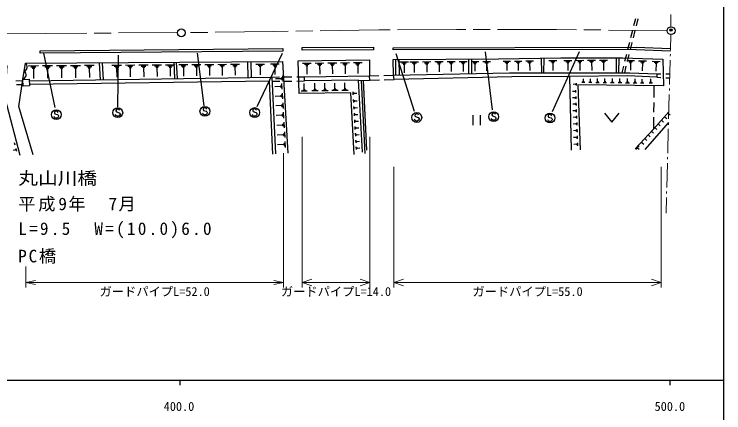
# Model space of a CAD drawing. Units: millimetres, scale not verified. Extents: x 40000 to 680000, y 20000 to 380000.
# Drawn here: x 434218 to 579000, y 198357 to 279633 of the extents above; entities that cross this region are included whole.
import ezdxf
from ezdxf.enums import TextEntityAlignment as Align

# ---------------------------------------------------------------- set-up
doc = ezdxf.new("R2010")
doc.units = ezdxf.units.MM
doc.header["$LTSCALE"] = 1000
doc.header["$PDMODE"] = 32
doc.header["$PDSIZE"] = 500
doc.linetypes.add('CHAIN', pattern=[18.5, 12, -1.5, 3.5, -1.5])
for name, color, linetype, lineweight in [('M-BGD', 7, 'Continuous', 25), ('M-BMK', 2, 'CHAIN', 13), ('M-BMK-HTXT', 7, 'Continuous', 13), ('M-BMK-SRVR', 3, 'Continuous', 25), ('M-STR-HTXT', 7, 'Continuous', 13), ('M-STR-STRC', 7, 'Continuous', 25), ('M-TTL-BAND', 7, 'Continuous', 25)]:
    doc.layers.add(name, color=color, linetype=linetype, lineweight=lineweight)
doc.layers.add('M-OTRS', color=6, linetype='Continuous')
doc.styles.add('ＭＳ ゴシック', font='')
doc.styles.get('ＭＳ ゴシック').set_extended_font_data('MS Gothic')

msp = doc.modelspace()

# ---------------------------------------------------------------- linework, layer by layer
at = {"layer": 'M-BGD'}
for p, q in [((560972, 278709), (560603, 277255)), ((561188, 277259), (561556, 278713)), ((560356, 276286), (559987, 274832)), ((560576, 274835), (560943, 276289)), ((559741, 273863), (559371, 272409)), ((559964, 272411), (560331, 273865)), ((511551, 272790), (561143, 272913)), ((561143, 272913), (568123, 272648)), ((561144, 272457), (568110, 272174)), ((557035, 270752), (557069, 267691)), ((557613, 270754), (557546, 267692)), ((559125, 271440), (558755, 269986)), ((559351, 269987), (559719, 271442)), ((436007, 266347), (436521, 269629)), ((436521, 269629), (489035, 269992)), ((451544, 269733), (451778, 266253)), ((452155, 269737), (452356, 266263)), ((459661, 269289), (461582, 269302)), ((462391, 269308), (464293, 269321)), ((465102, 269326), (466984, 269339)), ((466797, 269838), (466908, 266494)), ((467293, 269842), (467442, 266503)), ((467794, 269345), (469656, 269358)), ((470466, 269364), (472309, 269376)), ((473118, 269382), (474943, 269395)), ((475752, 269400), (477557, 269413)), ((478367, 269418), (480153, 269431)), ((481836, 269942), (481859, 266732)), ((482495, 269947), (482554, 266743)), ((483540, 269454), (485289, 269466)), ((486523, 269492), (488272, 269504)), ((490085, 251293), (489035, 269992)), ((492141, 270133), (506678, 270297)), ((492394, 263456), (492141, 270133)), ((493019, 269643), (494821, 269663)), ((493472, 269423), (494373, 269433)), ((495622, 269672), (497421, 269692)), ((496075, 269452), (496974, 269463)), ((498223, 269701), (500018, 269722)), ((498674, 269482), (499572, 269492)), ((500819, 269731), (502612, 269751)), ((501270, 269512), (502166, 269522)), ((503413, 269760), (505202, 269780)), ((503863, 269541), (504757, 269551)), ((504089, 269320), (504536, 269325)), ((504313, 269323), (504333, 267534)), ((506678, 270297), (506695, 267064)), ((511591, 267170), (511547, 270423)), ((512077, 267180), (512062, 270425)), ((512714, 270428), (512758, 267195)), ((512881, 269901), (514661, 269908)), ((513327, 269680), (514217, 269684)), ((513550, 269459), (513995, 269460)), ((513773, 269460), (513780, 267680)), ((514959, 269937), (516704, 269945)), ((515396, 269721), (516269, 269725)), ((515615, 269504), (516052, 269506)), ((515834, 269505), (515841, 267759)), ((517521, 269948), (519233, 269956)), ((517950, 269736), (518806, 269740)), ((518165, 269523), (518593, 269525)), ((518379, 269524), (518386, 267813)), ((520050, 269959), (521728, 269966)), ((520470, 269751), (521309, 269755)), ((520681, 269542), (521100, 269544)), ((520891, 269543), (520898, 267865)), ((522544, 269970), (524189, 269977)), ((522956, 269766), (523779, 269769)), ((523163, 269561), (523574, 269563)), ((523369, 269562), (523376, 267917)), ((525006, 269980), (526618, 269987)), ((525410, 269781), (526216, 269784)), ((525612, 269580), (526015, 269582)), ((525814, 269581), (525821, 267968)), ((526900, 270488), (526880, 267490)), ((527434, 269991), (529015, 269997)), ((527522, 270491), (527533, 267504)), ((527830, 269795), (528620, 269798)), ((528029, 269598), (528424, 269600)), ((528226, 269599), (528233, 268019)), ((529830, 270001), (531379, 270008)), ((530218, 269809), (530993, 269812)), ((530413, 269616), (530800, 269618)), ((530606, 269617), (530613, 268069)), ((533976, 270030), (535485, 270053)), ((534356, 269847), (535111, 269859)), ((534548, 269661), (534925, 269667)), ((534737, 269664), (534760, 268155)), ((536276, 270066), (537803, 270090)), ((536660, 269881), (537424, 269893)), ((536854, 269693), (537236, 269699)), ((537045, 269696), (537069, 268168)), ((538589, 270102), (540145, 270126)), ((538981, 269914), (539759, 269926)), ((539179, 269722), (539568, 269728)), ((539373, 269725), (539398, 268170)), ((541746, 270652), (541770, 267672)), ((542258, 270660), (542214, 267672)), ((543300, 270176), (544912, 270201)), ((543706, 269981), (544512, 269993)), ((543911, 269782), (544314, 269789)), ((544112, 269786), (544137, 268174)), ((546342, 270216), (547976, 270222)), ((546751, 270014), (547568, 270016)), ((546956, 269810), (547365, 269811)), ((547160, 269811), (547166, 268176)), ((548774, 270225), (550413, 270230)), ((549184, 270021), (550004, 270024)), ((549390, 269817), (549800, 269818)), ((549595, 269817), (549600, 268178)), ((551211, 270233), (552855, 270238)), ((551622, 270028), (552444, 270031)), ((551829, 269824), (552240, 269825)), ((552034, 269824), (552040, 268180)), ((553654, 270241), (555300, 270246)), ((554066, 270036), (554889, 270039)), ((554272, 269831), (554684, 269832)), ((554478, 269832), (554484, 268185)), ((559204, 270226), (560808, 270173)), ((559598, 270013), (560400, 269986)), ((559792, 269805), (560193, 269792)), ((559993, 269799), (559939, 268195)), ((561604, 270147), (563214, 270093)), ((562000, 269932), (562805, 269905)), ((562194, 269724), (562597, 269711)), ((562396, 269717), (562342, 268108)), ((564378, 270061), (565988, 270007)), ((564774, 269846), (565579, 269819)), ((564968, 269638), (565371, 269625)), ((565169, 269632), (565116, 268022)), ((566586, 270481), (566684, 265016)), ((437092, 269133), (439174, 269147)), ((437614, 268876), (438656, 268883)), ((437876, 268618), (438397, 268621)), ((438137, 268619), (438151, 266537)), ((439985, 269153), (442047, 269167)), ((440502, 268899), (441533, 268906)), ((440762, 268643), (441277, 268646)), ((441019, 268644), (441034, 266583)), ((442857, 269173), (444898, 269187)), ((443369, 268921), (444390, 268928)), ((443626, 268668), (444136, 268671)), ((443881, 268669), (443895, 266628)), ((445708, 269192), (447729, 269206)), ((446215, 268943), (447226, 268950)), ((446470, 268692), (446975, 268696)), ((446722, 268694), (446736, 266673)), ((448539, 269212), (450540, 269226)), ((449041, 268965), (450042, 268972)), ((449293, 268717), (449793, 268720)), ((449543, 268719), (449557, 266718)), ((454140, 269251), (456101, 269264)), ((454632, 269009), (455612, 269016)), ((454879, 268766), (455369, 268769)), ((455124, 268767), (455137, 266807)), ((456911, 269270), (458851, 269283)), ((457397, 269031), (458368, 269037)), ((457642, 268790), (458127, 268793)), ((457884, 268791), (457898, 266851)), ((460143, 269052), (461103, 269059)), ((460385, 268814), (460865, 268817)), ((460625, 268815), (460638, 266895)), ((462868, 269073), (463819, 269080)), ((463108, 268837), (463583, 268841)), ((463345, 268839), (463359, 266938)), ((465574, 269095), (466515, 269101)), ((465811, 268861), (466282, 268864)), ((466046, 268863), (466059, 266981)), ((468261, 269116), (469192, 269122)), ((468495, 268884), (468961, 268888)), ((468728, 268886), (468741, 267023)), ((470928, 269136), (471850, 269143)), ((471160, 268908), (471621, 268911)), ((471391, 268909), (471403, 267066)), ((473576, 269157), (474488, 269163)), ((473806, 268931), (474262, 268934)), ((474034, 268932), (474046, 267108)), ((476205, 269178), (477108, 269184)), ((476432, 268953), (476884, 268957)), ((476658, 268955), (476670, 267150)), ((478815, 269198), (479708, 269204)), ((479040, 268976), (479487, 268979)), ((479263, 268978), (479276, 267191)), ((483979, 269238), (484853, 269244)), ((484199, 269021), (484636, 269024)), ((484418, 269023), (484430, 267273)), ((486962, 269277), (487836, 269283)), ((487182, 269059), (487619, 269062)), ((487400, 269061), (487412, 267311)), ((493700, 269200), (494150, 269205)), ((493925, 269202), (493945, 267401)), ((496302, 269230), (496752, 269235)), ((496527, 269233), (496547, 267434)), ((498901, 269260), (499350, 269265)), ((499125, 269263), (499146, 267467)), ((501497, 269290), (501945, 269295)), ((501721, 269293), (501741, 267501)), ((558509, 269017), (558173, 267694)), ((558773, 267696), (559106, 269018)), ((437289, 266023), (486778, 266811)), ((486778, 266811), (488374, 266831)), ((486778, 266811), (487563, 251149)), ((488690, 266488), (487537, 266423)), ((488682, 266632), (488698, 266344)), ((488818, 266785), (488851, 266208)), ((488946, 267081), (489011, 265928)), ((489374, 266843), (490874, 266862)), ((491874, 266875), (493470, 266895)), ((493470, 266895), (506695, 267064)), ((493470, 266017), (493470, 266895)), ((506695, 267064), (508643, 267106)), ((509643, 267128), (511591, 267170)), ((511710, 266326), (511591, 267170)), ((547911, 251910), (547557, 266938)), ((550341, 265842), (550347, 266464)), ((551785, 265833), (551792, 266477)), ((553252, 265823), (553259, 266491)), ((554743, 265814), (554750, 266504)), ((556257, 265804), (556265, 266518)), ((557796, 265794), (557804, 266532)), ((559359, 265783), (559367, 266546)), ((560881, 265757), (560889, 266480)), ((562365, 265732), (562372, 266415)), ((564083, 265764), (564090, 266448)), ((565349, 267498), (565319, 266787)), ((565319, 266787), (566141, 266738)), ((565349, 267498), (566166, 267490)), ((567139, 266678), (567960, 266628)), ((567166, 267480), (567983, 267472)), ((434546, 266078), (436013, 266082)), ((434670, 265275), (436032, 265289)), ((486820, 265976), (488395, 265986)), ((488523, 265045), (488539, 264757)), ((488659, 265197), (488692, 264621)), ((488787, 265494), (488852, 264341)), ((489395, 265992), (490895, 266001)), ((491895, 266007), (493470, 266017)), ((493387, 264242), (493371, 265480)), ((504479, 266173), (493470, 266017)), ((495588, 264308), (495571, 265547)), ((497628, 264335), (497611, 265575)), ((499669, 264363), (499653, 265604)), ((501712, 264390), (501696, 265633)), ((505287, 251503), (504479, 266173)), ((505004, 266148), (505766, 251207)), ((506144, 251940), (505481, 266160)), ((506748, 266192), (508729, 266245)), ((509729, 266272), (511710, 266326)), ((548736, 265341), (548236, 265323)), ((548731, 265466), (548741, 265216)), ((548852, 265596), (548870, 265096)), ((566684, 265016), (549206, 265199)), ((549206, 265199), (549694, 251960)), ((550650, 265684), (550028, 265690)), ((550496, 265841), (550185, 265844)), ((552105, 265668), (551461, 265675)), ((551946, 265831), (551624, 265835)), ((553584, 265653), (552917, 265660)), ((553419, 265822), (553085, 265825)), ((555086, 265637), (554396, 265644)), ((554915, 265812), (554570, 265815)), ((556613, 265621), (555898, 265629)), ((556436, 265802), (556079, 265805)), ((558163, 265605), (557425, 265613)), ((557981, 265792), (557611, 265795)), ((559738, 265588), (558975, 265596)), ((559550, 265781), (559168, 265785)), ((561241, 265573), (560518, 265580)), ((561062, 265755), (560701, 265759)), ((562705, 265557), (562021, 265564)), ((562536, 265730), (562194, 265734)), ((564423, 265590), (563739, 265597)), ((564254, 265762), (563912, 265766)), ((564722, 265036), (564700, 262627)), ((488531, 264901), (487378, 264836)), ((488896, 263546), (488962, 262384)), ((502885, 263595), (492394, 263456)), ((494010, 263940), (492772, 263924)), ((493699, 264091), (493080, 264083)), ((493542, 264244), (493232, 264240)), ((496211, 264007), (494972, 263990)), ((495899, 264157), (495280, 264149)), ((495742, 264310), (495433, 264306)), ((498252, 264034), (497012, 264017)), ((497940, 264184), (497320, 264176)), ((497783, 264337), (497473, 264333)), ((500294, 264060), (499052, 264044)), ((499982, 264212), (499361, 264203)), ((499824, 264365), (499514, 264361)), ((502338, 264087), (501095, 264071)), ((502025, 264239), (501404, 264230)), ((501868, 264392), (501557, 264388)), ((503602, 251055), (502885, 263595)), ((503396, 263203), (503363, 263786)), ((503534, 263357), (503517, 263649)), ((503525, 263503), (504108, 263536)), ((548629, 263895), (548129, 263876)), ((548624, 264020), (548634, 263770)), ((548745, 264149), (548763, 263649)), ((488638, 262949), (487476, 262884)), ((488630, 263094), (488647, 262803)), ((488767, 263248), (488800, 262666)), ((503498, 261638), (503465, 262220)), ((503635, 261791), (503618, 262083)), ((548673, 262595), (548160, 262576)), ((548669, 262724), (548678, 262467)), ((548792, 262857), (548811, 262343)), ((488746, 260987), (487574, 260921)), ((488738, 261134), (488754, 260841)), ((488876, 261288), (488909, 260702)), ((489006, 261590), (489072, 260418)), ((503577, 260260), (503543, 260840)), ((503627, 261937), (504209, 261970)), ((503713, 260413), (503697, 260703)), ((548718, 261282), (548191, 261262)), ((548714, 261414), (548723, 261150)), ((548841, 261551), (548860, 261023)), ((564690, 261627), (564672, 259627)), ((488846, 259164), (488863, 258868)), ((488986, 259320), (489019, 258729)), ((489117, 259624), (489183, 258442)), ((503655, 258884), (503622, 259462)), ((503705, 260558), (504285, 260591)), ((503791, 259037), (503775, 259326)), ((503783, 259181), (504361, 259214)), ((548764, 259955), (548222, 259935)), ((548759, 260090), (548769, 259819)), ((548889, 260230), (548909, 259689)), ((554631, 259433), (556131, 257633)), ((556131, 257633), (557631, 259433)), ((567665, 259285), (567799, 259433)), ((567732, 259359), (568030, 259092)), ((488854, 259016), (487673, 258950)), ((503734, 257511), (503701, 258086)), ((503869, 257663), (503853, 257951)), ((503861, 257807), (504437, 257840)), ((527796, 259027), (527796, 257027)), ((529296, 259027), (529296, 257027)), ((548810, 258613), (548254, 258593)), ((548805, 258752), (548815, 258474)), ((548938, 258896), (548959, 258341)), ((564663, 258628), (564641, 256219)), ((566327, 257798), (566461, 257947)), ((566394, 257873), (566692, 257605)), ((566996, 258542), (567130, 258690)), ((567063, 258616), (567361, 258348)), ((488963, 257036), (487772, 256969)), ((488955, 257185), (488972, 256887)), ((489095, 257342), (489129, 256746)), ((489228, 257648), (489294, 256457)), ((503812, 256139), (503779, 256713)), ((503947, 256291), (503931, 256578)), ((503939, 256434), (504513, 256467)), ((548856, 257258), (548286, 257237)), ((548851, 257401), (548861, 257115)), ((548988, 257548), (549009, 256978)), ((567715, 257559), (562906, 252053)), ((564990, 256312), (565123, 256460)), ((565056, 256386), (565354, 256118)), ((565659, 257055), (565792, 257204)), ((565725, 257129), (566023, 256862)), ((489072, 255046), (487872, 254978)), ((489064, 255196), (489081, 254896)), ((489206, 255354), (489239, 254754)), ((489339, 255663), (489406, 254462)), ((503890, 254771), (503858, 255342)), ((504025, 254922), (504009, 255207)), ((504017, 255064), (504588, 255097)), ((548903, 255888), (548318, 255867)), ((548898, 256034), (548908, 255742)), ((549038, 256186), (549060, 255601)), ((563640, 254836), (563775, 254983)), ((563707, 254910), (564002, 254639)), ((564316, 255573), (564451, 255720)), ((564383, 255646), (564678, 255376)), ((434231, 253502), (434362, 253001)), ((489451, 253668), (489519, 252458)), ((503968, 253404), (503936, 253973)), ((504102, 253554), (504086, 253839)), ((504094, 253697), (504663, 253729)), ((548950, 254504), (548351, 254482)), ((548945, 254654), (548956, 254354)), ((549089, 254809), (549111, 254210)), ((549140, 253418), (549163, 252803)), ((562288, 253362), (562423, 253509)), ((562355, 253436), (562650, 253165)), ((562964, 254099), (563099, 254246)), ((563031, 254173), (563326, 253902)), ((434508, 251944), (434020, 251817)), ((434476, 252066), (434540, 251822)), ((434566, 252220), (434693, 251732)), ((489182, 253046), (487972, 252978)), ((489174, 253198), (489191, 252895)), ((489317, 253357), (489351, 252752)), ((504046, 252039), (504014, 252606)), ((504180, 252189), (504164, 252473)), ((504172, 252331), (504739, 252363)), ((548998, 253105), (548384, 253082)), ((548993, 253258), (549004, 252951)), ((561071, 252036), (561747, 252772)), ((561409, 252404), (561704, 252134))]:
    msp.add_line(p, q, dxfattribs=at)
for points in [[(439512, 272191), (488995, 272621), (488999, 272121), (439517, 271691)], [(492943, 272813), (507540, 272905), (507544, 272361), (492946, 272269)], [(436007, 266347), (437281, 266376), (437313, 265007), (436039, 264978)]]:
    msp.add_lwpolyline(points, close=True, dxfattribs=at)
for points in [[(561144, 272457), (511552, 272334), (511551, 272790)], [(511547, 270423), (533009, 270515), (545757, 270715), (558313, 270756), (566586, 270481)], [(435447, 250825), (432395, 262515), (432773, 269144)], [(504479, 266173), (505004, 266148), (506748, 266192), (506695, 267064)], [(511591, 267170), (535301, 267667), (552747, 267681), (559847, 267698), (565349, 267498)], [(547557, 266938), (535726, 266894), (511710, 266326)], [(565319, 266787), (559363, 267046), (547557, 266938)], [(438075, 250985), (435172, 260843), (436007, 266347)], [(486976, 251112), (486337, 265961), (437305, 265321)], [(567773, 259699), (564641, 256219), (560941, 252186)]]:
    msp.add_lwpolyline(points, dxfattribs=at)
for centre in [(435958, 268876), (435701, 267235)]:
    msp.add_arc(centre, 940, 289.00028, 53.19059, dxfattribs=at)
at = {"layer": 'M-BMK'}
for points in [[(467525, 275876), (440634, 275717), (397757, 275258), (368467, 275079)], [(567442, 276295), (544860, 276514), (524434, 276513), (508647, 276416), (487201, 276116), (469123, 275869)]]:
    msp.add_lwpolyline(points, dxfattribs=at)
at = {"layer": 'M-BMK-HTXT'}
for p, q in [((568205, 279588), (568169, 277071)), ((568199, 275476), (568113, 272269)), ((568091, 271469), (568080, 271069)), ((568059, 270270), (567924, 265272)), ((567902, 264472), (567891, 264072)), ((567870, 263272), (567735, 258274)), ((567681, 256275), (567546, 251277)), ((567713, 257474), (567702, 257075)), ((567524, 250477), (567513, 250077)), ((567492, 249277), (567357, 244279)), ((567335, 243479), (567324, 243080)), ((567303, 242280), (567216, 239073))]:
    msp.add_line(p, q, dxfattribs=at)
at = {"layer": 'M-BMK-SRVR'}
for centre in [(468324, 275831), (568242, 276275)]:
    msp.add_circle(centre, 800, dxfattribs=at)
at = {"layer": 'M-OTRS'}
msp.add_point((568247, 276391), dxfattribs=at)
at = {"layer": 'M-STR-HTXT'}
for p, q in [((492962, 254599), (492962, 223918)), ((506797, 254599), (506797, 223918)), ((489182, 251316), (489182, 223918)), ((511664, 248532), (511664, 223918)), ((566245, 248532), (566245, 223918)), ((436580, 228207), (436580, 223918)), ((436580, 224918), (438580, 225318)), ((436580, 224918), (489182, 224918)), ((436580, 224918), (438580, 224518)), ((489182, 224918), (487182, 225318)), ((489182, 224918), (487182, 224518)), ((492962, 224918), (494962, 225585)), ((492962, 224918), (506797, 224918)), ((492962, 224918), (494962, 224252)), ((506797, 224918), (504797, 225585)), ((506797, 224918), (504797, 224252)), ((511664, 224918), (513664, 225585)), ((511664, 224918), (566245, 224918)), ((511664, 224918), (513664, 224252)), ((566245, 224918), (564245, 225585)), ((566245, 224918), (564245, 224252))]:
    msp.add_line(p, q, dxfattribs=at)
at = {"layer": 'M-STR-STRC'}
for p, q in [((440177, 271696), (442530, 260619)), ((455406, 271254), (455314, 260685)), ((471538, 271698), (472885, 260968)), ((488889, 271643), (483709, 260745)), ((512087, 271620), (515809, 259839)), ((531804, 260124), (530348, 271934)), ((544033, 259776), (549586, 272049)), ((442539, 259794), (442448, 259612)), ((442448, 259612), (442448, 259521)), ((442448, 259521), (442539, 259339)), ((442721, 259884), (442539, 259794)), ((442539, 259339), (443084, 259157)), ((442902, 259884), (442721, 259884)), ((443084, 259794), (442902, 259884)), ((443175, 259612), (443084, 259794)), ((454989, 259005), (454898, 259187)), ((455080, 260187), (454989, 260005)), ((454989, 260005), (454989, 259914)), ((454989, 259914), (455080, 259733)), ((455262, 260278), (455080, 260187)), ((455080, 259733), (455626, 259551)), ((455444, 260278), (455262, 260278)), ((455626, 260187), (455444, 260278)), ((455717, 260005), (455626, 260187)), ((455626, 259551), (455717, 259460)), ((455717, 259460), (455808, 259278)), ((455808, 259187), (455717, 259005)), ((455808, 259278), (455808, 259187)), ((472761, 259287), (472670, 259468)), ((472852, 260468), (472761, 260287)), ((472761, 260287), (472761, 260196)), ((472761, 260196), (472852, 260014)), ((472852, 259196), (472761, 259287)), ((473034, 260559), (472852, 260468)), ((472852, 260014), (473397, 259832)), ((473034, 259105), (472852, 259196)), ((473216, 260559), (473034, 260559)), ((473397, 260468), (473216, 260559)), ((473397, 259196), (473216, 259105)), ((473488, 260287), (473397, 260468)), ((473397, 259832), (473488, 259741)), ((473488, 259287), (473397, 259196)), ((473488, 259741), (473579, 259559)), ((473579, 259468), (473488, 259287)), ((473579, 259559), (473579, 259468)), ((482912, 259033), (482821, 259215)), ((483003, 260215), (482912, 260033)), ((482912, 260033), (482912, 259943)), ((482912, 259943), (483003, 259761)), ((483185, 260306), (483003, 260215)), ((483003, 259761), (483549, 259579)), ((483367, 260306), (483185, 260306)), ((483549, 260215), (483367, 260306)), ((483640, 260033), (483549, 260215)), ((483549, 259579), (483640, 259488)), ((483640, 259488), (483730, 259306)), ((483730, 259215), (483640, 259033)), ((483730, 259306), (483730, 259215)), ((516084, 259203), (515993, 259021)), ((516266, 259294), (516084, 259203)), ((516448, 259294), (516266, 259294)), ((516630, 259203), (516448, 259294)), ((516721, 259021), (516630, 259203)), ((531775, 259372), (531684, 259190)), ((531684, 259190), (531684, 259099)), ((531957, 259463), (531775, 259372)), ((532139, 259463), (531957, 259463)), ((532320, 259372), (532139, 259463)), ((532411, 259190), (532320, 259372)), ((543430, 259210), (543248, 259119)), ((543612, 259210), (543430, 259210)), ((543793, 259119), (543612, 259210)), ((442448, 258612), (442357, 258794)), ((442539, 258521), (442448, 258612)), ((442721, 258430), (442539, 258521)), ((442902, 258430), (442721, 258430)), ((443084, 258521), (442902, 258430)), ((443084, 259157), (443175, 259066)), ((443175, 258612), (443084, 258521)), ((443175, 259066), (443266, 258884)), ((443266, 258794), (443175, 258612)), ((443266, 258884), (443266, 258794)), ((455080, 258914), (454989, 259005)), ((455262, 258824), (455080, 258914)), ((455444, 258824), (455262, 258824)), ((455626, 258914), (455444, 258824)), ((455717, 259005), (455626, 258914)), ((473216, 259105), (473034, 259105)), ((483003, 258943), (482912, 259033)), ((483185, 258852), (483003, 258943)), ((483367, 258852), (483185, 258852)), ((483549, 258943), (483367, 258852)), ((483640, 259033), (483549, 258943)), ((515993, 258021), (515902, 258203)), ((515993, 259021), (515993, 258930)), ((515993, 258930), (516084, 258749)), ((516084, 257930), (515993, 258021)), ((516084, 258749), (516630, 258567)), ((516266, 257839), (516084, 257930)), ((516448, 257839), (516266, 257839)), ((516630, 257930), (516448, 257839)), ((516630, 258567), (516721, 258476)), ((516721, 258021), (516630, 257930)), ((516721, 258476), (516811, 258294)), ((516811, 258203), (516721, 258021)), ((516811, 258294), (516811, 258203)), ((531684, 258190), (531593, 258372)), ((531684, 259099), (531775, 258917)), ((531775, 258099), (531684, 258190)), ((531775, 258917), (532320, 258735)), ((531957, 258008), (531775, 258099)), ((532139, 258008), (531957, 258008)), ((532320, 258099), (532139, 258008)), ((532320, 258735), (532411, 258645)), ((532411, 258190), (532320, 258099)), ((532411, 258645), (532502, 258463)), ((532502, 258372), (532411, 258190)), ((532502, 258463), (532502, 258372)), ((543157, 257937), (543066, 258119)), ((543248, 259119), (543157, 258937)), ((543157, 258937), (543157, 258846)), ((543157, 258846), (543248, 258664)), ((543248, 257846), (543157, 257937)), ((543248, 258664), (543793, 258482)), ((543430, 257755), (543248, 257846)), ((543612, 257755), (543430, 257755)), ((543793, 257846), (543612, 257755)), ((543884, 258937), (543793, 259119)), ((543793, 258482), (543884, 258391)), ((543884, 257937), (543793, 257846)), ((543884, 258391), (543975, 258210)), ((543975, 258119), (543884, 257937)), ((543975, 258210), (543975, 258119))]:
    msp.add_line(p, q, dxfattribs=at)
for centre in [(473125, 259832), (442812, 259157), (455353, 259551), (483276, 259579), (516357, 258567), (532048, 258735), (543521, 258482)]:
    msp.add_circle(centre, 1000, dxfattribs=at)
at = {"layer": 'M-TTL-BAND'}
for p, q in [((579000, 20000), (579000, 370000)), ((40000, 205000), (579000, 205000)), ((468000, 205000), (468000, 204000)), ((568000, 205000), (568000, 204000))]:
    msp.add_line(p, q, dxfattribs=at)

# ---------------------------------------------------------------- texts
at = {"layer": 'M-STR-HTXT', "style": 'ＭＳ ゴシック', "width": 1.15}
msp.add_text('丸山川橋', height=2566, dxfattribs=at).set_placement((435040, 244136), align=Align.BOTTOM_LEFT)
at = {"layer": 'M-STR-HTXT', "style": 'ＭＳ ゴシック'}
for s, p in [('ガードパイプL=52.0', (462881, 221618)), ('ガードパイプL=14.0', (499880, 221618)), ('ガードパイプL=55.0', (538955, 221618))]:
    msp.add_text(s, height=1833, dxfattribs=at).set_placement(p, align=Align.BOTTOM_CENTER)
at = {"layer": 'M-STR-HTXT', "char_height": 2566, "attachment_point": 7, "style": 'ＭＳ ゴシック'}
for s, insert in [('\\T1.17;平成9年\u30007月', (435040, 239368)), ('\\T1.27;L=9.5\u3000W=(10.0)6.0', (435040, 233944)), ('\\T1.21;PC橋', (435040, 228753))]:
    msp.add_mtext(s, dxfattribs=dict(at, insert=insert))
at = {"layer": 'M-TTL-BAND', "style": 'ＭＳ ゴシック'}
for s, p in [('400.0', (467844, 198195)), ('500.0', (568000, 198195))]:
    msp.add_text(s, height=1833, dxfattribs=at).set_placement(p, align=Align.BOTTOM_CENTER)

doc.saveas('drawing.dxf')
